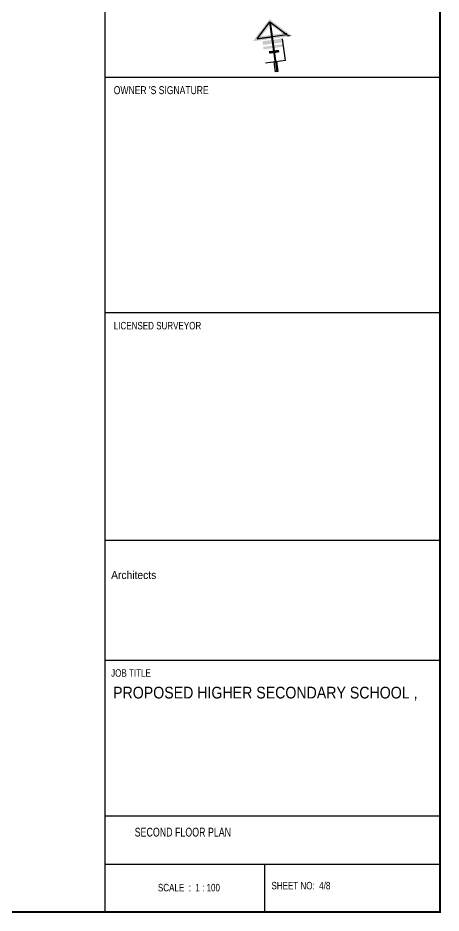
# Model space of a CAD drawing. Header units: metres. Extents: x 6101839 to 6102590, y -6659932 to -6659648.
# Drawn here: x 6102435.05 to 6102456.01, y -6659728.29 to -6659683.91 of the extents above; entities that cross this region are included whole.
import ezdxf

# ---------------------------------------------------------------- set-up
doc = ezdxf.new("R2010")
doc.units = ezdxf.units.M
doc.header["$LTSCALE"] = 500
doc.header["$MEASUREMENT"] = 0
doc.layers.get('0').update_dxf_attribs({"linetype": 'CONTINUOUS'})
doc.layers.add('TEXT1', color=7, linetype='CONTINUOUS')
doc.layers.add('TITLE', color=7, linetype='CONTINUOUS')
doc.styles.add('A', font='GOTHIC.TTF', dxfattribs={"width": 0.96, "height": 6.5})
doc.styles.add('J2', font='GOTHIC.TTF', dxfattribs={"height": 4.75})
doc.styles.add('TITLE1', font='GOTHIC.TTF', dxfattribs={"width": 0.75, "height": 0.2})

msp = doc.modelspace()

# ---------------------------------------------------------------- linework, layer by layer
at = {"linetype": 'ByBlock'}
for p, q in [((6102446.8945, -6659684.94863), (6102447.53622, -6659684.10178)), ((6102447.53622, -6659684.10178), (6102448.38307, -6659684.7435)), ((6102448.38307, -6659684.7435), (6102446.8945, -6659684.94863)), ((6102446.8945, -6659684.94863), (6102447.63878, -6659684.84606)), ((6102447.63878, -6659684.84606), (6102447.8781, -6659686.58273))]:
    msp.add_line(p, q, dxfattribs=at)
at = {"color": 1, "linetype": 'ByBlock'}
for p, q in [((6102448.30591, -6659686.01816), (6102448.15942, -6659684.95513)), ((6102448.30591, -6659686.01816), (6102447.31353, -6659686.15491)), ((6102447.81607, -6659686.59127), (6102447.7477, -6659686.09508)), ((6102447.94012, -6659686.57418), (6102447.87175, -6659686.07799)), ((6102447.94012, -6659686.57418), (6102447.81607, -6659686.59127))]:
    msp.add_line(p, q, dxfattribs=at)
at = {"const_width": 0.1}
msp.add_lwpolyline([(6102447.80972, -6659686.08654), (6102447.53642, -6659684.10325)], dxfattribs=at)
for points in [[(6102446.68271, -6659685.07261), (6102447.10629, -6659684.82464), (6102447.51809, -6659683.97021), (6102447.55435, -6659684.23335)], [(6102447.51809, -6659683.97021), (6102447.55435, -6659684.23335), (6102448.6205, -6659684.80559), (6102448.14564, -6659684.68142)], [(6102448.39589, -6659684.83654), (6102448.37025, -6659684.65047), (6102446.68271, -6659685.07261), (6102447.10629, -6659684.82464)], [(6102448.6205, -6659684.80559), (6102448.14564, -6659684.68142), (6102448.39589, -6659684.83654), (6102448.37025, -6659684.65047)], [(6102448.18198, -6659685.11882), (6102448.15634, -6659684.93275), (6102447.1896, -6659685.25557), (6102447.16396, -6659685.0695)], [(6102447.1896, -6659685.25557), (6102447.16396, -6659685.0695), (6102447.1896, -6659685.25557), (6102447.16396, -6659685.0695)], [(6102448.2119, -6659685.3359), (6102448.1948, -6659685.21185), (6102447.21952, -6659685.47265), (6102447.20242, -6659685.3486)], [(6102447.21952, -6659685.47265), (6102447.20242, -6659685.3486), (6102447.21952, -6659685.47265), (6102447.20242, -6659685.3486)], [(6102447.99799, -6659685.61818), (6102447.98089, -6659685.49414), (6102447.5018, -6659685.68656), (6102447.48471, -6659685.56251)], [(6102447.5018, -6659685.68656), (6102447.48471, -6659685.56251), (6102447.5018, -6659685.68656), (6102447.48471, -6659685.56251)]]:
    msp.add_trace(points)
at = {"color": 1}
msp.add_trace([(6102447.31353, -6659686.15491), (6102447.17678, -6659685.16253), (6102447.31353, -6659686.15491), (6102447.17678, -6659685.16253)], dxfattribs=at)
at = {"layer": 'TITLE', "color": 12, "linetype": 'ByBlock'}
msp.add_line((6102439.35724, -6659648.34397), (6102439.35724, -6659728.23897), dxfattribs=at)
at = {"layer": 'TITLE', "color": 1, "linetype": 'ByBlock'}
for p, q in [((6102439.35724, -6659686.85698), (6102455.96321, -6659686.85698)), ((6102439.35724, -6659698.51893), (6102455.96321, -6659698.51893)), ((6102439.35724, -6659709.79712), (6102455.96321, -6659709.79712)), ((6102439.35724, -6659715.74636), (6102455.96321, -6659715.74636)), ((6102439.35724, -6659723.46897), (6102455.96321, -6659723.46897)), ((6102439.35724, -6659725.85584), (6102455.96321, -6659725.85584)), ((6102447.28955, -6659728.23897), (6102447.28955, -6659725.85584))]:
    msp.add_line(p, q, dxfattribs=at)
at = {"layer": 'TITLE', "color": 12, "const_width": 0.1}
msp.add_lwpolyline([(6102328.47514, -6659728.23897), (6102455.96321, -6659728.23897), (6102455.96321, -6659648.34397), (6102328.47514, -6659648.34397)], close=True, dxfattribs=at)

# ---------------------------------------------------------------- texts
at = {"layer": 'TEXT1', "style": 'J2', "width": 0.9}
msp.add_text('PROPOSED HIGHER SECONDARY SCHOOL ,', height=0.5826137, dxfattribs=at).set_placement((6102439.76622, -6659717.65048))
at = {"layer": 'TITLE', "color": 3, "style": 'A'}
for s, height, width, p in [("OWNER 'S SIGNATURE", 0.3966157, 0.8, (6102439.79906, -6659687.69176)), ('LICENSED SURVEYOR', 0.3718272, 0.8, (6102439.79906, -6659699.35371)), ('Architects', 0.396616, 0.96, (6102439.66899, -6659711.72702)), ('JOB TITLE', 0.371827, 0.8, (6102439.66899, -6659716.57226)), ('SCALE  :  1 : 100', 0.3718272, 0.8, (6102441.98598, -6659727.21227)), ('SHEET NO:  4/8', 0.3718272, 0.8, (6102447.61, -6659727.11366))]:
    msp.add_text(s, height=height, dxfattribs=dict(at, width=width)).set_placement(p)
at = {"layer": 'TITLE', "color": 5, "insert": (6102440.83632, -6659724.05629), "char_height": 0.4370086, "width": 20.4747039, "attachment_point": 1, "style": 'TITLE1'}
msp.add_mtext('SECOND FLOOR PLAN', dxfattribs=at)

doc.saveas('drawing.dxf')
